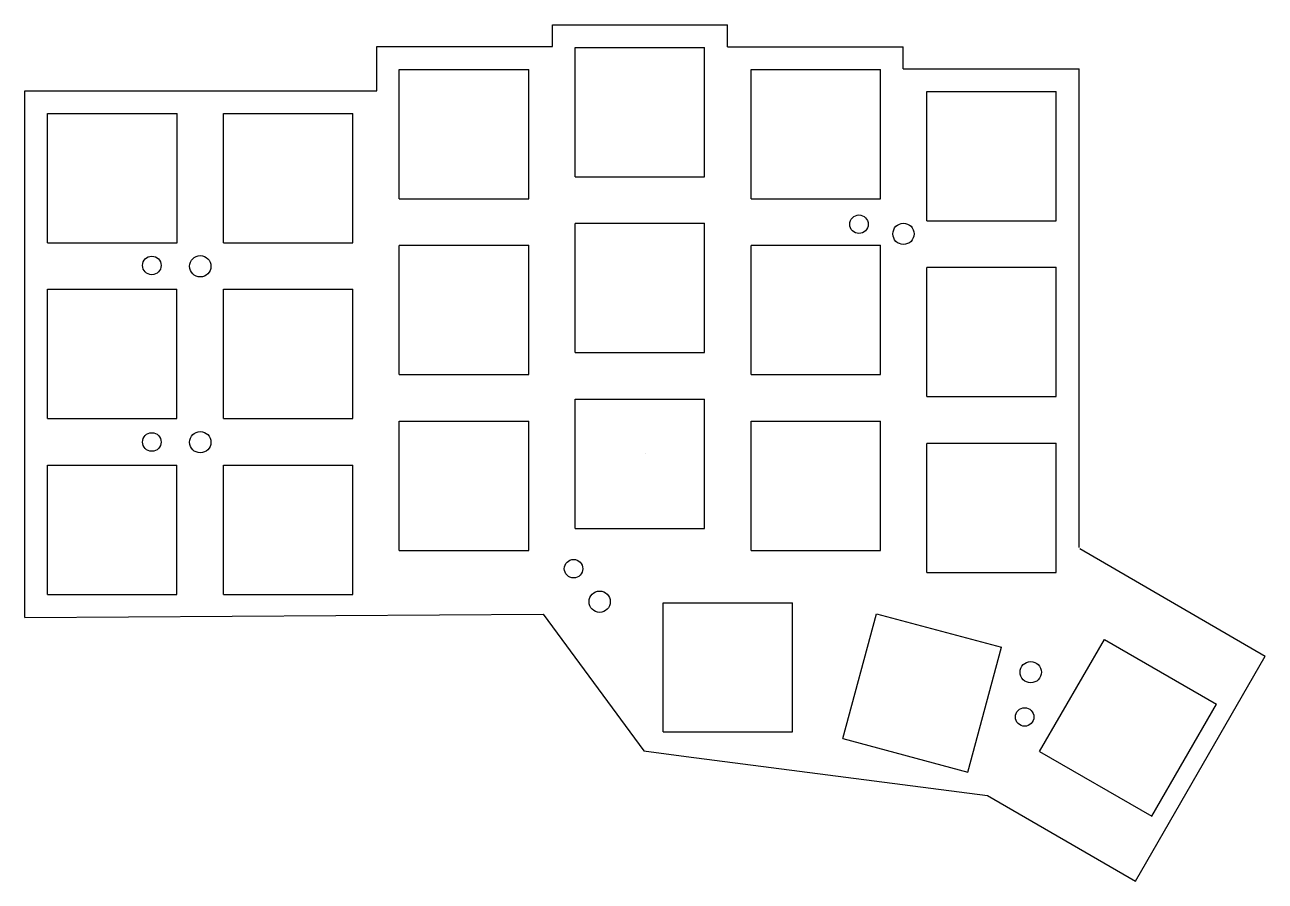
# Model space of a CAD drawing. Header units: millimetres. Extents: x 38 to 172, y 38 to 131.
import ezdxf

# ---------------------------------------------------------------- set-up
doc = ezdxf.new("R2010")
doc.units = ezdxf.units.MM
doc.layers.add('KeepOutLayer', color=6, linetype='Continuous')
doc.layers.add('Mechanical15', color=56, linetype='Continuous')

msp = doc.modelspace()

# ---------------------------------------------------------------- linework, layer by layer
at = {"layer": 'KeepOutLayer'}
for p, q in [((95.23, 128.4), (95.23, 130.76)), ((95.23, 130.76), (114.13, 130.76)), ((114.13, 128.38), (114.13, 130.76)), ((76.24, 123.63), (76.24, 128.4)), ((76.24, 128.4), (95.23, 128.4)), ((97.68, 128.31), (111.66, 128.31)), ((97.68, 114.34), (97.68, 128.3)), ((111.66, 114.34), (111.66, 128.31)), ((114.13, 128.38), (133.13, 128.38)), ((133.13, 126.01), (133.13, 128.38)), ((133.13, 126.01), (152.13, 126.01)), ((152.13, 123.07), (152.13, 126.01)), ((78.68, 125.94), (92.66, 125.94)), ((78.68, 111.97), (78.68, 125.93)), ((92.66, 111.97), (92.66, 125.94)), ((116.68, 125.94), (130.66, 125.94)), ((116.68, 111.97), (116.68, 125.93)), ((130.66, 111.97), (130.66, 125.94)), ((38.23, 66.73), (38.24, 123.63)), ((38.24, 123.63), (76.24, 123.63)), ((135.68, 123.56), (149.66, 123.56)), ((135.68, 109.59), (135.68, 123.55)), ((149.66, 109.59), (149.66, 123.56)), ((152.13, 74.27), (152.13, 123.07)), ((40.69, 121.18), (54.67, 121.18)), ((40.69, 107.21), (40.69, 121.17)), ((54.67, 107.21), (54.67, 121.18)), ((59.68, 121.18), (73.66, 121.18)), ((59.68, 107.21), (59.68, 121.17)), ((73.66, 107.21), (73.66, 121.18)), ((97.68, 114.34), (111.66, 114.34)), ((78.68, 111.97), (92.66, 111.97)), ((116.68, 111.97), (130.66, 111.97)), ((97.68, 109.31), (111.66, 109.31)), ((97.68, 95.34), (97.68, 109.3)), ((111.66, 95.34), (111.66, 109.31)), ((135.68, 109.59), (149.66, 109.59)), ((40.69, 107.21), (54.67, 107.21)), ((59.68, 107.21), (73.66, 107.21)), ((78.68, 106.94), (92.66, 106.94)), ((78.68, 92.97), (78.68, 106.93)), ((92.66, 92.97), (92.66, 106.94)), ((116.68, 106.94), (130.66, 106.94)), ((116.68, 92.97), (116.68, 106.93)), ((130.66, 92.97), (130.66, 106.94)), ((135.68, 104.56), (149.66, 104.56)), ((135.68, 90.59), (135.68, 104.55)), ((149.66, 90.59), (149.66, 104.56)), ((40.68, 102.19), (54.66, 102.19)), ((40.68, 88.22), (40.68, 102.18)), ((54.66, 88.22), (54.66, 102.19)), ((59.68, 102.19), (73.66, 102.19)), ((59.68, 88.22), (59.68, 102.18)), ((73.66, 88.22), (73.66, 102.19)), ((97.68, 95.34), (111.66, 95.34)), ((78.68, 92.97), (92.66, 92.97)), ((116.68, 92.97), (130.66, 92.97)), ((97.69, 90.31), (111.67, 90.31)), ((97.69, 76.34), (97.69, 90.3)), ((111.67, 76.34), (111.67, 90.31)), ((135.68, 90.59), (149.66, 90.59)), ((40.68, 88.22), (54.66, 88.22)), ((59.68, 88.22), (73.66, 88.22)), ((78.68, 87.94), (92.66, 87.94)), ((78.68, 73.97), (78.68, 87.93)), ((92.66, 73.97), (92.66, 87.94)), ((116.68, 87.94), (130.66, 87.94)), ((116.68, 73.97), (116.68, 87.93)), ((130.66, 73.97), (130.66, 87.94)), ((135.68, 85.54), (149.66, 85.54)), ((135.68, 71.57), (135.68, 85.53)), ((149.66, 71.57), (149.66, 85.54)), ((40.68, 83.19), (54.66, 83.19)), ((40.68, 69.22), (40.68, 83.18)), ((54.66, 69.22), (54.66, 83.19)), ((59.68, 83.19), (73.66, 83.19)), ((59.68, 69.22), (59.68, 83.18)), ((73.66, 69.22), (73.66, 83.19)), ((97.69, 76.34), (111.67, 76.34)), ((78.68, 73.97), (92.66, 73.97)), ((116.68, 73.97), (130.66, 73.97)), ((152.19, 74.18), (172.23, 62.55)), ((135.68, 71.57), (149.66, 71.57)), ((40.68, 69.22), (54.66, 69.22)), ((59.68, 69.22), (73.66, 69.22)), ((38.23, 66.73), (94.22, 67.07)), ((94.22, 67.07), (105.11, 52.32)), ((107.18, 68.32), (121.16, 68.32)), ((107.18, 54.35), (107.18, 68.31)), ((121.16, 54.35), (121.16, 68.32)), ((126.61, 53.63), (130.23, 67.13)), ((130.24, 67.12), (143.75, 63.51)), ((147.86, 52.25), (154.87, 64.35)), ((154.87, 64.34), (166.97, 57.37)), ((140.12, 50.01), (143.75, 63.51)), ((158.21, 38.23), (172.23, 62.55)), ((159.98, 45.26), (166.97, 57.37)), ((107.18, 54.35), (121.16, 54.35)), ((126.61, 53.63), (140.12, 50.01)), ((105.11, 52.31), (109.66, 51.71)), ((109.66, 51.71), (142.22, 47.48)), ((147.86, 52.25), (159.98, 45.26)), ((142.22, 47.48), (158.21, 38.23))]:
    msp.add_line(p, q, dxfattribs=at)
for centre, radius in [((128.34, 109.21), 1), ((133.15, 108.17), 1.15), ((51.95, 104.76), 1), ((57.18, 104.67), 1.15), ((51.95, 85.68), 1), ((57.18, 85.66), 1.15), ((97.51, 71.99), 1), ((100.33, 68.42), 1.15), ((146.9, 60.81), 1.15), ((146.24, 55.97), 1)]:
    msp.add_circle(centre, radius, dxfattribs=at)
at = {"layer": 'Mechanical15'}
msp.add_line((105.23, 84.49), (105.23, 84.49), dxfattribs=at)

doc.saveas('drawing.dxf')
